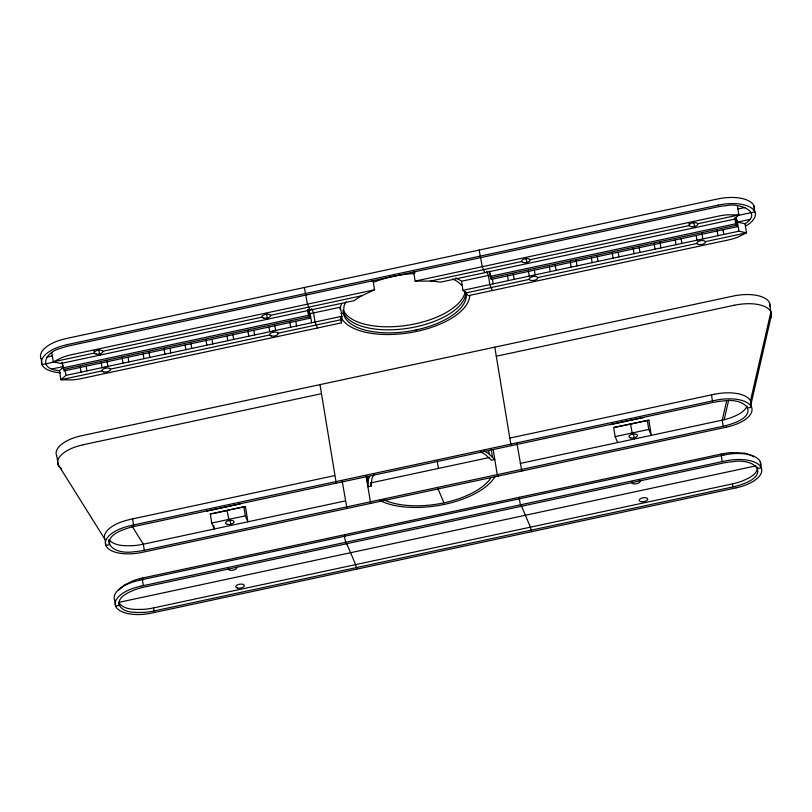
<?xml version="1.0" encoding="UTF-8"?>
<svg xmlns="http://www.w3.org/2000/svg" width="812" height="812" viewBox="0 0 812 812"><rect width="100%" height="100%" fill="white"/><g stroke="black" fill="none" stroke-linecap="round" stroke-linejoin="round"><path stroke-width="1.22" d="M726.71 400.641L722.223 420.169L723.198 426.239L144.303 550.272A33.881 15.489 -9.1 0 1 134.427 551.703C111.64 555.398 96.537 538.863 124.855 529.15A33.881 15.489 -9.1 0 1 134.203 526.46L713.098 402.427A33.881 15.489 -9.1 0 1 722.974 400.996C745.761 397.291 760.864 413.826 732.546 423.549A33.881 15.489 -9.1 0 1 723.198 426.239M520.177 463.459L724.172 419.723L728.648 400.194M750.867 404.823L771.309 315.706M339.944 309.027L340.624 306.317A65.65 30.014 -9.1 0 1 341.791 303.576M308.611 309.92L310.194 313.645L340.411 307.169L341.872 316.274L341.476 322.851L81.89 378.473A33.881 15.489 -9.1 0 1 72.004 379.904L60.91 379.742L59.449 370.637L62.808 367.745M747.121 406.02C744.289 412.171 737.479 415.074 731.571 417.48A33.789 15.448 -9.1 0 1 724.172 419.723M489.301 271.858L491.29 279.389L737.002 226.741L735.53 217.646L737.428 222.102L745.02 223.757C764.062 211.455 737.55 202.482 726.324 205.69A33.881 15.489 -9.1 0 0 716.448 207.121L70.319 345.557A33.881 15.489 -9.1 0 0 60.971 348.246C44.579 352.022 37.525 369.348 59.449 370.637M118.491 590.425L124.033 585.219L133.148 580.722A33.881 15.489 -9.1 0 1 142.496 578.032L721.391 453.999A33.881 15.489 -9.1 0 1 731.277 452.568L745.599 453.238L754.033 456.638M341.872 316.274L65.955 375.388L60.91 379.742L102.018 370.932M51.846 352.743L53.308 361.837L60.9 363.482L354.276 300.623A48.994 22.401 -9.1 0 1 361.776 295.771L374.555 289.793L373.094 280.688L371.622 281.236M66.107 338.563L717.443 199.011A31.343 14.332 -9.1 0 1 753.942 205.801A31.343 14.332 -9.1 0 1 754.054 210.481M67.081 344.633L718.417 205.071M46.934 357.057L52.618 355.849M738.057 208.988L744.878 207.527M374.555 289.793L71.781 354.661A33.881 15.489 -9.1 0 0 62.433 357.351L53.308 361.837L94.425 353.037L94.06 350.764M415.318 271.878L413.673 271.99L415.135 281.094L717.909 216.225A33.881 15.489 -9.1 0 1 727.796 214.794L738.879 214.947L737.418 205.852M361.776 295.771L270.548 315.32M415.135 281.094L430.441 281.064L521.669 261.515M530.074 259.708L689.368 225.563L689.002 223.29M697.772 223.767L738.879 214.947L733.845 219.301L440.459 282.16A48.994 22.401 -9.1 0 0 430.441 281.064M54.891 361.847L42.092 364.598L41.118 358.528M737.255 215.647L754.774 211.902L753.79 205.832M51.988 368.963L63.356 366.537M455.867 277.927A65.65 30.014 -9.1 0 1 460.668 280.597L461.51 281.226L488.367 275.471L489.829 284.576L492.356 290.523M737.428 222.102L749.933 219.433M62.798 367.948L308.499 315.31L309.768 318.284L64.057 370.922L61.885 362.264M490.032 276.415L735.733 223.767L737.002 226.741M63.427 369.44L309.128 316.792L308.032 309.971M341.142 313.513L343.395 313.026M461.51 281.226L462.972 290.331L738.89 231.207L746.482 232.851L745.02 223.757M110.422 369.135L269.726 334.98M278.13 333.184L341.304 319.644L340.938 317.37M466.068 292.909L529.251 279.379M83.189 444.743L321.45 393.698M496.264 356.245L734.525 305.19M129.991 519.457L334.635 475.609M509.439 438.155L714.093 394.307M130.965 525.526L715.067 400.377A31.343 14.332 -9.1 0 1 751.567 407.167A31.343 14.332 -9.1 0 1 726.415 427.112M206.684 511.144L240.301 503.937M610.086 424.717L643.703 417.51M213.708 525.506L214.266 528.998L211.739 523.05L210.278 513.945L243.894 506.749L245.447 506.627L247.883 521.801L245.356 515.843L243.894 506.749M617.668 442.57L615.141 436.623L613.679 427.518L648.849 420.2L651.285 435.364L648.758 429.416L647.296 420.311M213.028 513.58L227.441 510.484M245.447 506.627L227.086 510.342L229.025 520.563M648.849 420.2L613.679 427.518M370.82 483.607L370.739 482.927L489.677 457.44M373.916 474.756A62.189 28.43 -9.1 0 0 371.825 479.08L371.226 485.962L367.836 486.682L368.455 479.253A65.65 30.014 -9.1 0 1 369.612 476.512M748.055 407.918L751.425 407.198L750.44 401.138L770.882 312.011L769.411 302.917M211.739 523.05L245.356 515.843M615.141 436.623L648.758 429.416M345.374 500.913L143.328 544.202A33.881 15.489 -9.1 0 1 133.452 545.634C125.312 545.908 115.558 546.273 109.285 540.203M726.435 427.163L142.333 552.312A31.343 14.332 -9.1 0 1 105.834 545.522A31.343 14.332 -9.1 0 1 130.986 525.587M139.755 580.133L723.857 454.984M140.73 586.203L724.832 461.054A31.343 14.332 -9.1 0 1 761.331 467.844A31.343 14.332 -9.1 0 1 736.179 487.789M114.766 600.098L115.74 606.168L119.11 605.447C117.344 596.79 128.245 592.547 134.619 589.827A33.881 15.489 -9.1 0 1 143.968 587.137L722.863 463.104A33.881 15.489 -9.1 0 1 732.739 461.673C755.525 457.968 770.629 474.502 742.31 484.226A33.881 15.489 -9.1 0 1 732.962 486.916L154.067 610.949A33.881 15.489 -9.1 0 1 144.191 612.38C135.543 612.502 120.46 613.588 118.623 602.413L756.094 465.834M757.819 468.595L761.189 467.885L760.205 461.815M118.623 602.413C123.952 610.279 135.289 609.497 143.704 609.345A33.881 15.489 -9.1 0 0 153.58 607.914L732.475 483.881A33.881 15.489 -9.1 0 0 741.823 481.191C748.096 478.491 757.109 475.061 757.738 467.174M736.2 487.85L152.098 612.989A31.343 14.332 -9.1 0 1 115.598 606.199A31.343 14.332 -9.1 0 1 140.75 586.264M102.83 351.231L262.144 317.116M537.656 277.582L696.97 243.458M705.374 241.661L746.482 232.851L737.357 237.337A33.881 15.489 -9.1 0 1 728.019 240.037L468.433 295.649L462.972 290.331M632.04 423.803L630.488 423.915L632.426 434.136M210.278 513.945L211.83 513.834M462.363 285.712L457.724 281.784A62.189 28.43 -9.1 0 0 452.619 279.003M131.97 526.054L143.328 544.202L144.303 550.272M498.111 476.086L497.228 474.655L493.199 449.594M694.849 227.654L693.631 221.97M699.893 239.56L700.38 240.697M626.428 419.997L626.894 421.113M634.476 438.967L633.269 433.303M527.13 263.595L525.922 257.922M532.185 275.501L532.662 276.618M486.53 271.147L488.367 275.471M484.774 272.67L482.247 266.712L479.171 250.055M511.052 445.717L494.792 347.14M521.791 471.011L516.96 443.464M521.243 505.521L530.429 527.171L531.555 531.687M520.817 506.394L519.203 498.832M416.12 329.916L416.749 331.408M437.709 488.144L443.951 502.851M311.717 308.601L313.554 312.924L315.026 322.029L317.553 327.977M309.971 310.123L307.443 304.165L304.368 287.509M267.605 319.197L266.407 313.523M272.659 331.103L273.137 332.22M336.239 483.17L319.989 384.594M346.988 508.464L342.156 480.917M346.44 542.974L355.626 564.624L356.742 569.151M346.003 543.847L344.4 536.285M231.075 525.405L229.877 519.731M99.896 355.128L98.688 349.444M104.951 367.034L105.428 368.171M342.989 310.671L343.75 313.056A62.189 28.43 -9.1 0 0 410.314 327.906A62.189 28.43 -9.1 0 0 465.824 291.975M370.658 503.399L366.242 476.796M737.103 220.082L738.89 231.207M735.266 218.428L736.362 225.259L490.661 277.897L489.565 271.076M734.819 218.083L735.733 223.767M723.066 229.897L723.796 234.445M717.016 230.009L717.93 235.703M701.913 233.247L702.827 238.931M696.229 235.642L696.97 240.19M732.475 483.881L732.962 486.916M721.391 453.999L721.716 456.019M711.485 394.865L712.459 400.935M721.249 455.542L722.223 461.612M681.136 238.88L681.867 243.427M675.269 240.129L676 244.686M659.983 242.23L660.897 247.924M654.127 243.488L655.04 249.172M639.024 246.726L639.937 252.41M633.157 247.975L634.071 253.669M618.236 252.349L618.977 256.907M612.197 252.471L613.111 258.155M597.094 255.709L598.008 261.393M591.41 258.104L592.141 262.652M576.134 260.195L577.048 265.889M570.268 261.454L571.181 267.138M555.164 264.692L556.078 270.376M549.48 267.087L550.221 271.634M534.387 270.315L535.118 274.872M528.338 270.437L529.251 276.131M513.235 273.674L514.158 279.358M507.561 276.07L508.292 280.617M492.458 279.298L493.188 283.855M490.742 275.978L491.29 279.389M519.345 497.289L519.68 499.309M491.24 449.33L492.427 456.74M488.743 450.447L489.331 454.162M437.211 461.003L438.419 468.514M370.739 482.927L371.226 485.962M367.643 476.4L368.242 480.105M366.476 476.055L367.674 483.475M340.746 318.304L341.476 322.851M310.194 313.645L311.656 322.75M308.479 310.316L309.768 318.284M344.542 534.743L344.867 536.762M307.586 309.616L308.499 315.31M295.832 321.43L296.563 325.988M289.782 321.552L290.696 327.236M274.679 324.79L275.593 330.474M268.995 327.175L269.736 331.732M253.902 330.413L254.633 334.97M247.853 330.535L248.766 336.219M232.75 333.773L233.663 339.457M227.076 336.168L227.807 340.715M211.973 339.396L212.703 343.953M205.923 339.517L206.837 345.202M190.82 342.755L191.744 348.439M185.146 345.151L185.877 349.698M170.043 348.378L170.774 352.936M163.994 348.5L164.907 354.184M148.9 351.738L149.814 357.422M143.216 354.133L143.947 358.681M128.113 357.361L128.844 361.919M122.064 357.483L122.988 363.177M153.58 607.914L154.067 610.949M142.496 578.032L142.821 580.052M132.589 518.898L133.564 524.968M142.354 579.575L143.328 585.645M106.971 360.721L107.884 366.405M101.287 363.116L102.018 367.663M86.184 366.344L86.914 370.901M108.564 539.919L109.346 544.771L105.976 545.491L105.002 539.422L58.21 464.708L56.738 455.613M80.144 366.466L81.058 372.16M65.041 369.704L65.955 375.388M62.514 363.746L62.879 366.029M465.164 291.467A62.189 28.43 -9.1 0 1 407.147 325.307A62.189 28.43 -9.1 0 1 343.263 310.022M469.732 295.446A65.65 30.014 -9.1 0 1 411.136 332.494A65.65 30.014 -9.1 0 1 341.253 317.634M466.017 292.543A62.189 28.43 -9.1 0 1 410.801 330.941A62.189 28.43 -9.1 0 1 343.476 313.706L344.004 306.144A62.189 28.43 -9.1 0 1 346.095 301.82M373.368 282.393A62.189 28.43 -9.1 0 1 414.759 273.522M60.464 372.799A31.343 14.332 -9.1 0 1 41.95 364.629A31.343 14.332 -9.1 0 1 67.102 344.684M40.976 358.559A31.343 14.332 -9.1 0 1 66.127 338.614M745.852 225.949A31.343 14.332 -9.1 0 0 754.916 211.871A31.343 14.332 -9.1 0 0 718.437 205.131M56.596 455.644A31.343 14.332 -9.1 0 1 81.748 435.699L733.063 296.096A31.343 14.332 -9.1 0 1 769.563 302.886A31.343 14.332 -9.1 0 1 769.908 306.601M104.86 539.452A31.343 14.332 -9.1 0 1 130.011 519.518M61.61 468.686A31.343 14.332 -9.1 0 1 58.058 464.748A31.343 14.332 -9.1 0 1 83.21 444.803M495.046 476.522A65.65 30.014 -9.1 0 1 443.646 504.536A65.65 30.014 -9.1 0 1 379.762 500.415M483.688 450.863A65.65 30.014 -9.1 0 1 488.489 453.532L494.792 459.48L491.402 460.211L485.546 454.72A62.189 28.43 -9.1 0 0 480.44 451.939M490.661 478.227A62.189 28.43 -9.1 0 1 442.185 503.217A62.189 28.43 -9.1 0 1 383.609 499.664M750.704 405.787A31.343 14.332 -9.1 0 0 750.592 401.108A31.343 14.332 -9.1 0 0 714.113 394.368M770.263 318.619A31.343 14.332 -9.1 0 0 771.024 311.981A31.343 14.332 -9.1 0 0 734.555 305.251M114.624 600.129A31.343 14.332 -9.1 0 1 139.776 580.194M236.688 567.375A4.324 1.979 -9.1 0 1 232.719 570.237A4.324 1.979 -9.1 0 1 228.223 568.664M760.468 466.464A31.343 14.332 -9.1 0 0 760.357 461.784A31.343 14.332 -9.1 0 0 723.878 455.045M639.135 480.136A4.324 1.979 -9.1 0 1 636.679 483.708A4.324 1.979 -9.1 0 1 631.848 481.699M103.814 371.987A4.324 1.979 -9.1 0 0 110.483 369.643A4.324 1.979 -9.1 0 0 104.372 368.465A4.324 1.979 -9.1 0 0 103.814 371.987M271.512 336.036A4.324 1.979 -9.1 0 0 278.191 333.691A4.324 1.979 -9.1 0 0 272.081 332.514A4.324 1.979 -9.1 0 0 271.512 336.036M96.212 354.083A4.324 1.979 -9.1 0 0 102.891 351.748A4.324 1.979 -9.1 0 0 96.78 350.571A4.324 1.979 -9.1 0 0 96.212 354.083M263.93 318.172A4.324 1.979 -9.1 0 0 270.609 315.827A4.324 1.979 -9.1 0 0 264.499 314.65A4.324 1.979 -9.1 0 0 263.93 318.172M531.038 280.434A4.324 1.979 -9.1 0 0 537.717 278.09A4.324 1.979 -9.1 0 0 531.596 276.912A4.324 1.979 -9.1 0 0 531.038 280.434M698.756 244.513A4.324 1.979 -9.1 0 0 705.435 242.169A4.324 1.979 -9.1 0 0 699.315 240.991A4.324 1.979 -9.1 0 0 698.756 244.513M691.164 226.619A4.324 1.979 -9.1 0 0 697.833 224.274A4.324 1.979 -9.1 0 0 691.722 223.097A4.324 1.979 -9.1 0 0 691.164 226.619M523.456 262.56A4.324 1.979 -9.1 0 0 530.134 260.226A4.324 1.979 -9.1 0 0 524.014 259.048A4.324 1.979 -9.1 0 0 523.456 262.56M227.401 524.379A4.324 1.979 -9.1 0 0 234.079 522.035A4.324 1.979 -9.1 0 0 227.969 520.857A4.324 1.979 -9.1 0 0 227.401 524.379M630.802 437.942A4.324 1.979 -9.1 0 0 637.481 435.608A4.324 1.979 -9.1 0 0 631.36 434.43A4.324 1.979 -9.1 0 0 630.802 437.942M237.652 588.091A4.324 1.979 -9.1 0 0 244.331 585.746A4.324 1.979 -9.1 0 0 238.22 584.569A4.324 1.979 -9.1 0 0 237.652 588.091M641.054 501.654A4.324 1.979 -9.1 0 0 647.732 499.319A4.324 1.979 -9.1 0 0 641.612 498.142A4.324 1.979 -9.1 0 0 641.054 501.654"/></g></svg>
